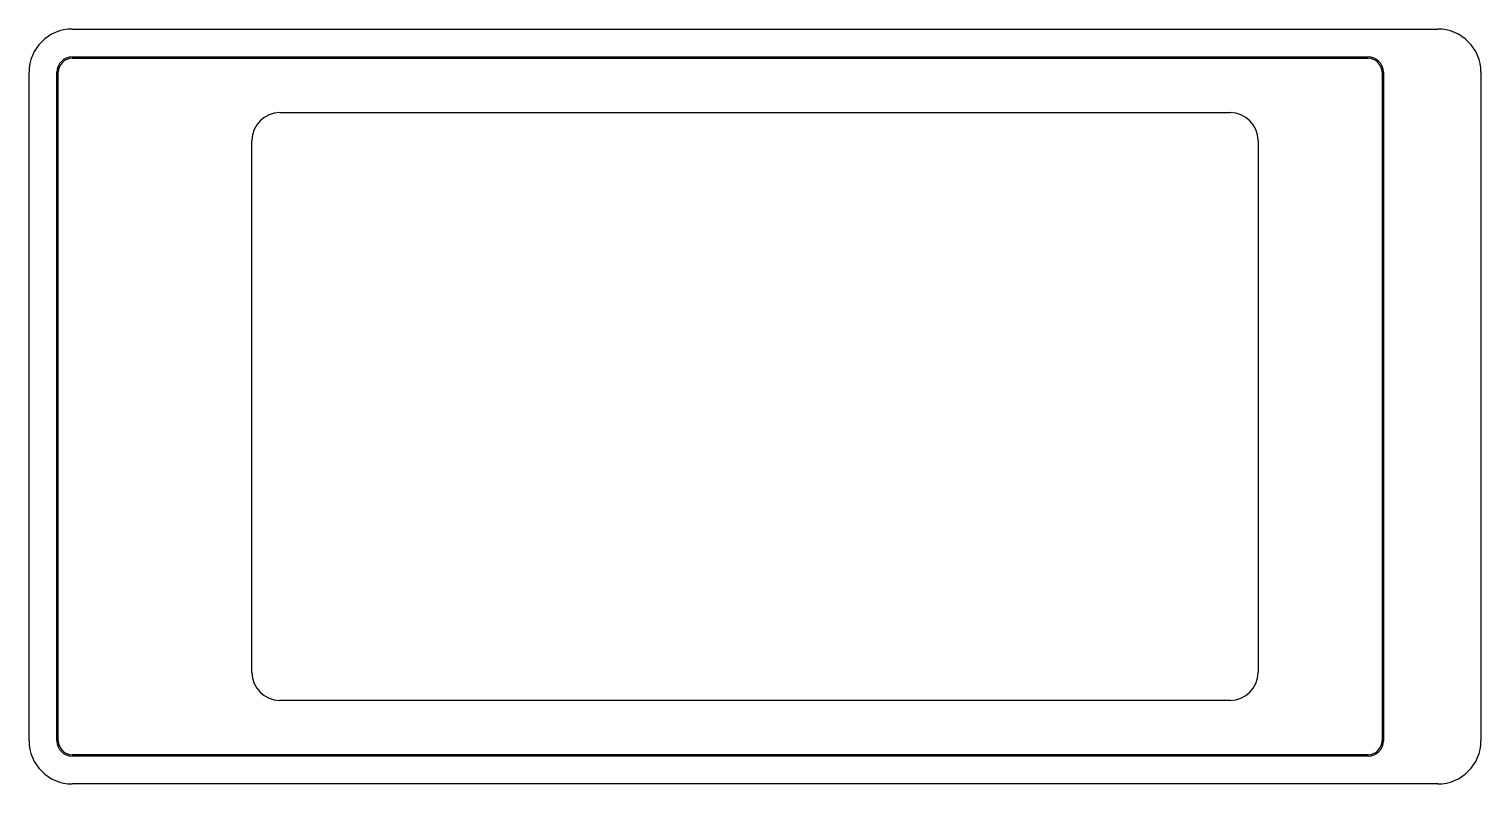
# Model space of a CAD drawing. Extents: x -50 to 55, y -27 to 27.
import ezdxf

# ---------------------------------------------------------------- set-up
doc = ezdxf.new("R2010")
doc.units = 0
for name, color, linetype, lineweight, true_color in [('box_e', 4, 'CONTINUOUS', 25, 0x00ffff), ('box_i', 4, 'CONTINUOUS', 25, 0x00ffff), ('PCB', 2, 'CONTINUOUS', 25, 0xffff00), ('plexi', 3, 'CONTINUOUS', 25, 0x00ff00)]:
    doc.layers.add(name, color=color, linetype=linetype, lineweight=lineweight, true_color=true_color)

msp = doc.modelspace()

# ---------------------------------------------------------------- linework, layer by layer
at = {"layer": 'box_e'}
for p, q in [((-46.5, 27.1), (51.5, 27.1)), ((-49.6, -24), (-49.6, 24)), ((54.6, 24), (54.6, -24)), ((51.5, -27.1), (-46.5, -27.1))]:
    msp.add_line(p, q, dxfattribs=at)
for centre, start, end in [((-46.5, 24), 90, 180), ((51.5, 24), 0, 90), ((-46.5, -24), 180, 270), ((51.5, -24), 270, 0)]:
    msp.add_arc(centre, 3.1, start, end, dxfattribs=at)
at = {"layer": 'box_i'}
for p, q in [((-46.5, 25.1), (46.5, 25.1)), ((-47.6, -24), (-47.6, 24)), ((47.6, 24), (47.6, -24)), ((46.5, -25.1), (-46.5, -25.1))]:
    msp.add_line(p, q, dxfattribs=at)
for centre, start, end in [((-46.5, 24), 90, 180), ((46.5, 24), 0, 90), ((-46.5, -24), 180, 270), ((46.5, -24), 270, 0)]:
    msp.add_arc(centre, 1.1, start, end, dxfattribs=at)
at = {"layer": 'PCB', "linetype": 'CONTINUOUS'}
for p, q in [((-47.5, -24), (-47.5, 24)), ((-46.5, 25), (46.5, 25)), ((47.5, 24), (47.5, -24)), ((46.5, -25), (-46.5, -25))]:
    msp.add_line(p, q, dxfattribs=at)
at = {"layer": 'PCB'}
for centre, start, end in [((-46.5, 24), 90, 180), ((46.5, 24), 0, 90), ((-46.5, -24), 180, 270), ((46.5, -24), 270, 0)]:
    msp.add_arc(centre, 1, start, end, dxfattribs=at)
at = {"layer": 'plexi'}
for p, q in [((-31.6, 21.1), (36.6, 21.1)), ((-33.6, -19.1), (-33.6, 19.1)), ((38.6, 19.1), (38.6, -19.1)), ((36.6, -21.1), (-31.6, -21.1))]:
    msp.add_line(p, q, dxfattribs=at)
for centre, start, end in [((-31.6, 19.1), 90, 180), ((36.6, 19.1), 0, 90), ((-31.6, -19.1), 180, 270), ((36.6, -19.1), 270, 0)]:
    msp.add_arc(centre, 2, start, end, dxfattribs=at)

doc.saveas('drawing.dxf')
